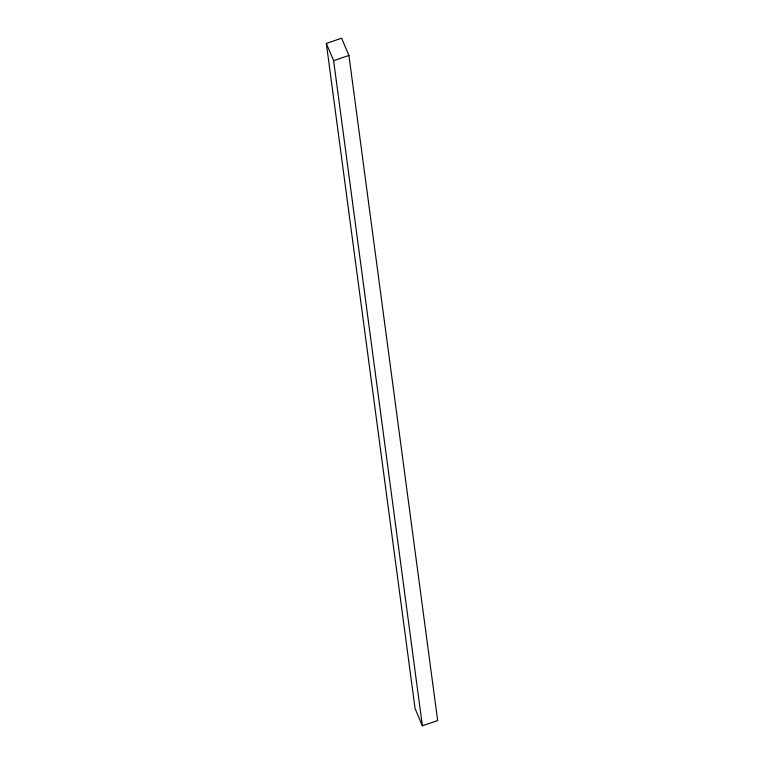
<?xml version="1.0" encoding="UTF-8"?>
<svg xmlns="http://www.w3.org/2000/svg" width="764" height="764" viewBox="0 0 764 764"><rect width="100%" height="100%" fill="white"/><g stroke="black" fill="none" stroke-linecap="round" stroke-linejoin="round"><path stroke-width="1.15" d="M326.333 43.443L341.623 38.2L348.928 55.447L437.667 720.557L422.377 725.8L415.072 708.553L326.333 43.443L333.629 60.69L422.377 725.8M333.629 60.69L348.928 55.447"/></g></svg>
